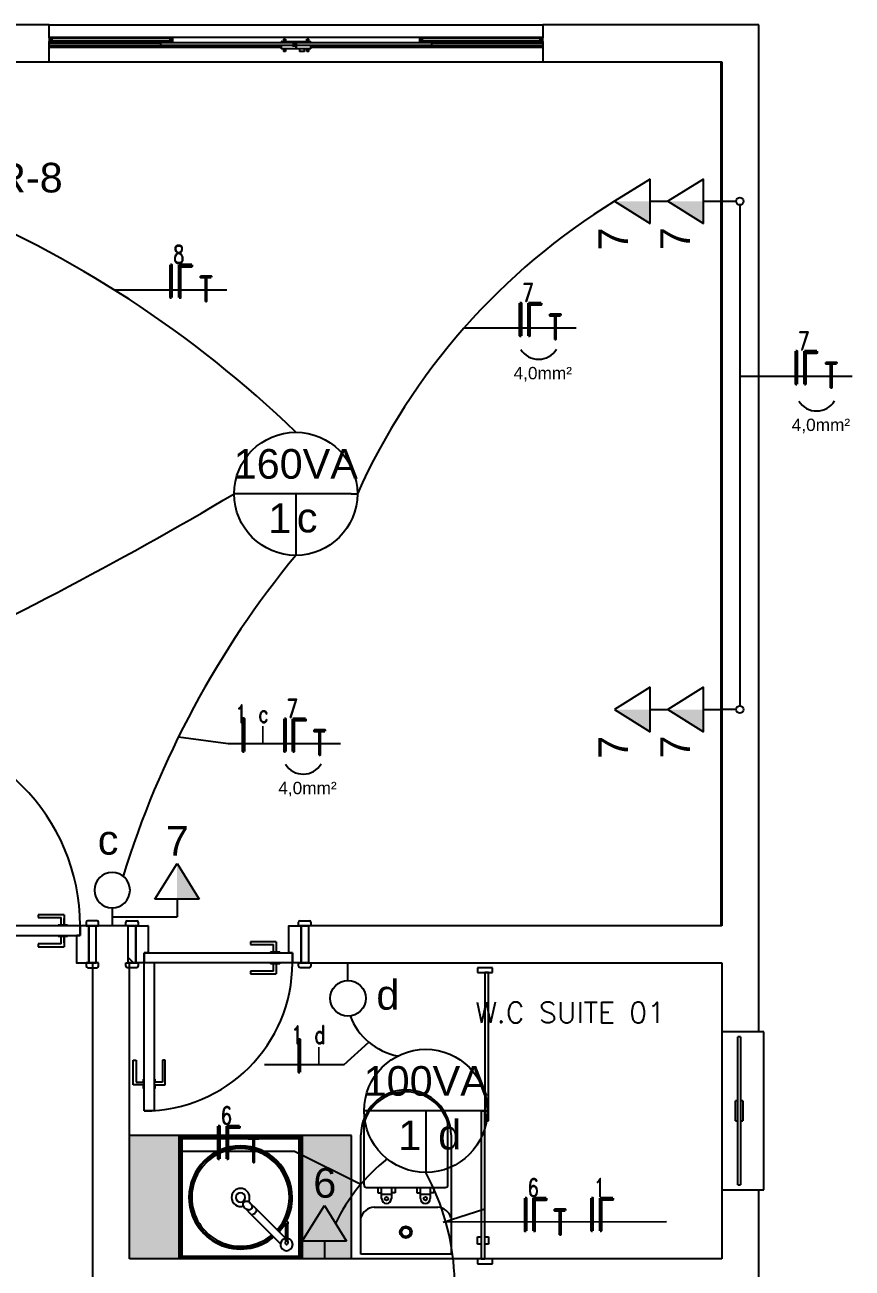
# Model space of a CAD drawing. Header units: millimetres. Extents: x -632.9 to -536.7, y 683.3 to 727.5.
# Drawn here: x -617.24 to -613.89, y 698.51 to 703.55 of the extents above; entities that cross this region are included whole.
import ezdxf
from ezdxf.enums import TextEntityAlignment as Align

# ---------------------------------------------------------------- set-up
doc = ezdxf.new("R2010")
doc.units = ezdxf.units.MM
doc.header["$MEASUREMENT"] = 0
for name, color, linetype in [('ARQUITETURA', 9, 'Continuous'), ('ELETRODUTO EMBUTIDO LAJE PAREDE', 2, 'Continuous'), ('ELETRODUTO LUMINÁRIA', 3, 'Continuous'), ('ELETRODUTO TEXTO', 2, 'Continuous'), ('IMOBILIARIO', 8, 'Continuous'), ('PENA1', 2, 'Continuous')]:
    doc.layers.add(name, color=color, linetype=linetype)
doc.layers.add('LAYERCOMUM', color=252, linetype='Continuous', lineweight=25)
doc.layers.add('REDE ELETRICA', color=7, linetype='Continuous', lineweight=9)
doc.styles.add('0', font='arial.ttf', dxfattribs={"height": 1})
doc.styles.add('GYN_Carimbo_Página', font='arial.ttf', dxfattribs={"height": 0.6})
doc.styles.add('GYN_Dispositivos', font='arial.ttf', dxfattribs={"height": 0.2})
doc.styles.add('ROMAND', font='romand__.ttf', dxfattribs={"width": 0.75})
doc.styles.add('SIMPLEX', font='simplex.shx')

# ---------------------------------------------------------------- blocks, each defined once
blk = doc.blocks.new('*U16')
for p, q in [((-0.3732, 0), (-0.4158, 0)), ((0.3732, 0), (-0.3732, 0)), ((0, 0), (0, -0.3732)), ((0.3732, 0), (0.4158, 0)), ((0, -0.3732), (0, -0.4158))]:
    blk.add_line(p, q)
blk.add_circle((0, 0), 0.4158)
at = {"color": 7, "style": 'GYN_Dispositivos'}
blk.add_attdef('P', text='', height=0.2, dxfattribs=at).set_placement((0, 0.1596), align=Align.BOTTOM_CENTER)
blk.add_attdef('CI', text='', height=0.2, dxfattribs=at).set_placement((-0.1596, 0), align=Align.TOP_RIGHT)
blk.add_attdef('CM', text='', height=0.2, dxfattribs=at).set_placement((0.1596, 0), align=Align.TOP_LEFT)
blk = doc.blocks.new('*U1')
blk.add_line((0, 0.12), (0, 0))
blk.add_circle((0, 0.24), 0.12)
at = {"layer": 'REDE ELETRICA', "style": 'GYN_Carimbo_Página'}
blk.add_attdef('COMANDO', text='', height=0.2, dxfattribs=at).set_placement((0, 0.5421), align=Align.MIDDLE_CENTER)
blk = doc.blocks.new('*U6')
for points in [[(0, 0.36), (-0.075, 0.24), (0, 0.24)], [(0, 0.24), (-0.075, 0.24), (-0.15, 0.12), (0, 0.12)]]:
    blk.add_hatch(color=256).paths.add_polyline_path(points)
for p, q in [((0, 0.36), (-0.15, 0.12)), ((0.15, 0.12), (0, 0.36)), ((-0.15, 0.12), (0.15, 0.12)), ((0, 0.12), (0, 0))]:
    blk.add_line(p, q)
at = {"layer": 'REDE ELETRICA', "style": 'GYN_Carimbo_Página'}
blk.add_attdef('CIRCUITO', text='', height=0.2, dxfattribs=at).set_placement((0, 0.5421), align=Align.MIDDLE_CENTER)

msp = doc.modelspace()

# ---------------------------------------------------------------- hatches: boundary and pattern name
at = {"layer": 'ARQUITETURA'}
for points in [[(-616.0972, 703.4817), (-616.0971, 703.4819), (-616.0972, 703.4917)], [(-616.0972, 703.4417), (-616.0971, 703.4419), (-616.0972, 703.4517)]]:
    msp.add_hatch(color=256, dxfattribs=at).paths.add_polyline_path(points, flags=0)
h = msp.add_hatch(dxfattribs=at)
h.set_pattern_fill('FP_10', color=256, angle=180, style=0, pattern_type=2)
h.set_pattern_definition([(45, (-596.79044, 687.0582), (-0.318198, 0.318198), []), (135, (-596.79044, 687.05818), (-0.159099, -0.159099), [])])
h.paths.add_polyline_path([(-616.9504, 699.7492), (-616.9504, 699.8992), (-616.9804, 699.8992), (-616.9804, 699.7492)], flags=0)
h.paths.add_polyline_path([(-617.8804, 699.7492), (-617.8504, 699.7492), (-617.8504, 699.8992), (-617.8804, 699.8992), (-617.8804, 699.7948)], flags=0)
h = msp.add_hatch(dxfattribs=at)
h.set_pattern_fill('FP_11', color=256, angle=180, style=0, pattern_type=2)
h.set_pattern_definition([(45, (-596.79044, 687.0582), (-0.318198, 0.318198), []), (135, (-596.79044, 687.05818), (-0.159099, -0.159099), [])])
h.paths.add_polyline_path([(-616.1204, 699.7492), (-616.0904, 699.7492), (-616.0904, 699.8992), (-616.1204, 699.8992)], flags=0)
h.paths.add_polyline_path([(-616.8204, 699.7492), (-616.7904, 699.7492), (-616.7904, 699.8992), (-616.8204, 699.8992), (-616.8204, 699.7948)], flags=0)
at = {"layer": 'IMOBILIARIO'}
msp.add_hatch(color=256, dxfattribs=at).paths.add_polyline_path([(-616.8154, 698.5492), (-616.6146, 698.5492), (-616.6146, 699.0476), (-616.1162, 699.0476), (-616.1162, 698.5492), (-615.9154, 698.5492), (-615.9154, 699.0492), (-616.8154, 699.0492), (-616.8154, 698.5542)], flags=0)

# ---------------------------------------------------------------- linework, layer by layer
at = {"layer": 'ARQUITETURA'}
for p, q in [((-617.1404, 703.5492), (-621.2654, 703.5492)), ((-617.1404, 703.4967), (-617.1404, 703.5492)), ((-617.1404, 703.5492), (-615.1404, 703.5492)), ((-614.2654, 703.5492), (-615.1404, 703.5492)), ((-615.1404, 703.5492), (-615.1404, 703.4967)), ((-614.2654, 699.4692), (-614.2654, 703.5492)), ((-617.1404, 703.4992), (-615.1404, 703.4992)), ((-617.1404, 703.4992), (-615.1404, 703.4992)), ((-617.1254, 703.4967), (-617.1404, 703.4967)), ((-617.1404, 703.4967), (-617.1404, 703.4817)), ((-617.1379, 703.4842), (-617.1379, 703.4942)), ((-617.1379, 703.4942), (-617.1254, 703.4942)), ((-616.6429, 703.4942), (-617.1379, 703.4942)), ((-617.1379, 703.4942), (-617.1379, 703.4842)), ((-617.1254, 703.4942), (-617.1254, 703.4967)), ((-616.6554, 703.4967), (-616.6554, 703.4942)), ((-616.6404, 703.4967), (-616.6554, 703.4967)), ((-616.6554, 703.4942), (-616.6429, 703.4942)), ((-616.6429, 703.4942), (-616.6429, 703.4842)), ((-616.6429, 703.4842), (-616.6429, 703.4942)), ((-616.6404, 703.4817), (-616.6404, 703.4967)), ((-616.1916, 703.4917), (-616.1916, 703.4817)), ((-616.1916, 703.4917), (-616.1868, 703.4917)), ((-616.1868, 703.4917), (-616.1838, 703.4917)), ((-616.1868, 703.4817), (-616.1868, 703.4917)), ((-616.1838, 703.4917), (-616.1838, 703.4817)), ((-616.1837, 703.4917), (-616.1837, 703.4817)), ((-616.0972, 703.4817), (-616.0972, 703.4917)), ((-616.0971, 703.4917), (-616.0941, 703.4917)), ((-616.0971, 703.4817), (-616.0971, 703.4917)), ((-616.0941, 703.4917), (-616.0893, 703.4917)), ((-616.0941, 703.4917), (-616.0941, 703.4817)), ((-616.0893, 703.4817), (-616.0893, 703.4917)), ((-615.6254, 703.4967), (-615.6404, 703.4967)), ((-615.6404, 703.4967), (-615.6404, 703.4817)), ((-615.6379, 703.4842), (-615.6379, 703.4942)), ((-615.6379, 703.4942), (-615.6254, 703.4942)), ((-615.6379, 703.4942), (-615.6379, 703.4842)), ((-615.1429, 703.4942), (-615.6379, 703.4942)), ((-615.6254, 703.4942), (-615.6254, 703.4967)), ((-615.1404, 703.4967), (-615.1554, 703.4967)), ((-615.1554, 703.4967), (-615.1554, 703.4942)), ((-615.1554, 703.4942), (-615.1429, 703.4942)), ((-615.1429, 703.4942), (-615.1429, 703.4842)), ((-615.1429, 703.4842), (-615.1429, 703.4942)), ((-615.1404, 703.4817), (-615.1404, 703.4967)), ((-617.1404, 703.3992), (-617.1404, 703.4817)), ((-617.1404, 703.4817), (-617.1254, 703.4817)), ((-617.1404, 703.4767), (-616.6904, 703.4767)), ((-617.1404, 703.4667), (-616.6904, 703.4667)), ((-617.1404, 703.4592), (-616.2001, 703.4592)), ((-617.1404, 703.4592), (-616.2001, 703.4592)), ((-617.1254, 703.4842), (-617.1379, 703.4842)), ((-617.1379, 703.4842), (-616.6429, 703.4842)), ((-617.1254, 703.4817), (-617.1254, 703.4842)), ((-616.1429, 703.4767), (-616.6904, 703.4767)), ((-616.6904, 703.4767), (-616.6904, 703.4667)), ((-616.6904, 703.4667), (-616.1429, 703.4667)), ((-616.6429, 703.4842), (-616.6554, 703.4842)), ((-616.6554, 703.4842), (-616.6554, 703.4817)), ((-616.6554, 703.4817), (-616.6404, 703.4817)), ((-616.2004, 703.4817), (-616.2004, 703.4767)), ((-616.2001, 703.4817), (-616.2004, 703.4817)), ((-616.2004, 703.4817), (-616.1904, 703.4817)), ((-616.2004, 703.4667), (-616.2004, 703.4517)), ((-616.1904, 703.4517), (-616.2004, 703.4517)), ((-616.1916, 703.4517), (-616.1916, 703.4417)), ((-616.1868, 703.4417), (-616.1916, 703.4417)), ((-616.1904, 703.4817), (-616.1404, 703.4817)), ((-616.1404, 703.4517), (-616.1904, 703.4517)), ((-616.1868, 703.4417), (-616.1868, 703.4517)), ((-616.1838, 703.4417), (-616.1868, 703.4417)), ((-616.1838, 703.4517), (-616.1838, 703.4417)), ((-616.1837, 703.4517), (-616.1837, 703.4417)), ((-616.1554, 703.4792), (-616.1554, 703.4767)), ((-616.1404, 703.4792), (-616.1554, 703.4792)), ((-616.1554, 703.4767), (-616.1429, 703.4767)), ((-616.1429, 703.4667), (-616.1554, 703.4667)), ((-616.1554, 703.4667), (-616.1554, 703.4642)), ((-616.1554, 703.4642), (-616.1404, 703.4642)), ((-616.1429, 703.4767), (-616.1429, 703.4667)), ((-616.1429, 703.4667), (-616.1429, 703.4767)), ((-616.1404, 703.4817), (-616.0904, 703.4817)), ((-616.1404, 703.4792), (-616.1404, 703.4817)), ((-616.1404, 703.4817), (-616.1404, 703.4792)), ((-616.1404, 703.4642), (-616.1404, 703.4792)), ((-615.5904, 703.4767), (-616.1404, 703.4767)), ((-616.1404, 703.4767), (-616.1404, 703.4667)), ((-616.1404, 703.4667), (-615.5904, 703.4667)), ((-616.1404, 703.4517), (-616.1404, 703.4642)), ((-616.1404, 703.4642), (-616.1404, 703.4517)), ((-616.0904, 703.4517), (-616.1404, 703.4517)), ((-616.1263, 703.4517), (-616.1263, 703.4417)), ((-616.1063, 703.4417), (-616.1263, 703.4417)), ((-616.1063, 703.4417), (-616.1063, 703.4517)), ((-616.0972, 703.4417), (-616.0972, 703.4517)), ((-616.0971, 703.4417), (-616.0971, 703.4517)), ((-616.0941, 703.4417), (-616.0971, 703.4417)), ((-616.0941, 703.4517), (-616.0941, 703.4417)), ((-616.0893, 703.4417), (-616.0941, 703.4417)), ((-616.0904, 703.4817), (-616.0804, 703.4817)), ((-616.0804, 703.4517), (-616.0904, 703.4517)), ((-616.0893, 703.4417), (-616.0893, 703.4517)), ((-616.0804, 703.4817), (-616.0808, 703.4817)), ((-616.0808, 703.4592), (-615.1404, 703.4592)), ((-616.0808, 703.4592), (-615.1404, 703.4592)), ((-616.0804, 703.4767), (-616.0804, 703.4817)), ((-616.0804, 703.4517), (-616.0804, 703.4667)), ((-615.6404, 703.4817), (-615.6254, 703.4817)), ((-615.6254, 703.4842), (-615.6379, 703.4842)), ((-615.6379, 703.4842), (-615.1429, 703.4842)), ((-615.6254, 703.4817), (-615.6254, 703.4842)), ((-615.5904, 703.4667), (-615.5904, 703.4767)), ((-615.5904, 703.4767), (-615.1404, 703.4767)), ((-615.5904, 703.4667), (-615.1404, 703.4667)), ((-615.1429, 703.4842), (-615.1554, 703.4842)), ((-615.1554, 703.4842), (-615.1554, 703.4817)), ((-615.1554, 703.4817), (-615.1404, 703.4817)), ((-615.1404, 703.4817), (-615.1404, 703.3992)), ((-617.8654, 703.3992), (-617.1404, 703.3992)), ((-617.1404, 703.3992), (-615.1404, 703.3992)), ((-615.1404, 703.3992), (-614.4154, 703.3992)), ((-614.4181, 699.8992), (-614.4181, 703.3992)), ((-614.4154, 703.3992), (-614.4154, 699.8992)), ((-617.0806, 699.9441), (-617.1854, 699.9441)), ((-617.1854, 699.9441), (-617.1854, 699.9326)), ((-617.1854, 699.9326), (-617.0921, 699.9326)), ((-617.0921, 699.9032), (-617.0921, 699.9326)), ((-617.0807, 699.9292), (-617.0798, 699.9292)), ((-617.0806, 699.9441), (-617.0806, 699.9032)), ((-617.0798, 699.9292), (-617.0799, 699.9292)), ((-617.0798, 699.9032), (-617.0798, 699.9292)), ((-616.9464, 699.9192), (-616.9844, 699.9192)), ((-616.8244, 699.9192), (-616.7864, 699.9192)), ((-616.1244, 699.9192), (-616.0864, 699.9192)), ((-617.0154, 699.8992), (-617.8154, 699.8992)), ((-617.1044, 699.9032), (-617.1044, 699.8992)), ((-617.1044, 699.9032), (-617.0984, 699.9032)), ((-617.0984, 699.9032), (-617.0725, 699.9032)), ((-617.0725, 699.9032), (-617.0665, 699.9032)), ((-617.0665, 699.8992), (-617.0665, 699.9032)), ((-617.0154, 699.8592), (-617.0154, 699.8992)), ((-617.0154, 699.8972), (-617.0154, 699.8592)), ((-616.9804, 699.8992), (-617.0134, 699.8992)), ((-616.9904, 699.9132), (-616.9904, 699.8992)), ((-616.9904, 699.8992), (-616.9404, 699.8992)), ((-616.7904, 699.8992), (-616.9804, 699.8992)), ((-616.9804, 699.8992), (-616.9804, 699.7492)), ((-616.9804, 699.8992), (-616.9804, 699.7492)), ((-616.9504, 699.8992), (-616.9804, 699.8992)), ((-616.9804, 699.7492), (-616.9804, 699.8992)), ((-616.9504, 699.7492), (-616.9504, 699.8992)), ((-616.9404, 699.8992), (-616.9404, 699.9132)), ((-616.8304, 699.8992), (-616.8304, 699.9132)), ((-616.7804, 699.8992), (-616.8304, 699.8992)), ((-616.8204, 699.8992), (-616.7904, 699.8992)), ((-616.8204, 699.7492), (-616.8204, 699.8992)), ((-616.7904, 699.7492), (-616.7904, 699.8992)), ((-616.7904, 699.8992), (-616.7904, 699.7492)), ((-616.7904, 699.8992), (-616.7414, 699.8992)), ((-616.7904, 699.7492), (-616.7904, 699.8992)), ((-616.7804, 699.9132), (-616.7804, 699.8992)), ((-616.7404, 699.8982), (-616.7404, 699.7902)), ((-616.1704, 699.7902), (-616.1704, 699.8982)), ((-616.1694, 699.8992), (-616.1204, 699.8992)), ((-616.1304, 699.8992), (-616.1304, 699.9132)), ((-616.0804, 699.8992), (-616.1304, 699.8992)), ((-614.4154, 699.8992), (-616.1204, 699.8992)), ((-616.1204, 699.8992), (-616.1204, 699.7492)), ((-616.1204, 699.8992), (-616.0904, 699.8992)), ((-616.1204, 699.7492), (-616.1204, 699.8992)), ((-616.1204, 699.8992), (-616.1204, 699.7492)), ((-616.0904, 699.8992), (-616.0904, 699.7492)), ((-616.0804, 699.9132), (-616.0804, 699.8992)), ((-617.8154, 699.8592), (-617.0154, 699.8592)), ((-617.0921, 699.8257), (-617.1854, 699.8257)), ((-617.1854, 699.8257), (-617.1854, 699.8142)), ((-617.1854, 699.8142), (-617.0806, 699.8142)), ((-617.1044, 699.8592), (-617.1044, 699.8552)), ((-617.0984, 699.8552), (-617.1044, 699.8552)), ((-617.0725, 699.8552), (-617.0984, 699.8552)), ((-617.0921, 699.8257), (-617.0921, 699.8552)), ((-617.0798, 699.8306), (-617.0807, 699.8306)), ((-617.0806, 699.8552), (-617.0806, 699.8142)), ((-617.0799, 699.8306), (-617.0798, 699.8306)), ((-617.0798, 699.8306), (-617.0798, 699.8552)), ((-617.0665, 699.8552), (-617.0725, 699.8552)), ((-617.0665, 699.8552), (-617.0665, 699.8592)), ((-617.0304, 699.8582), (-617.0304, 699.7502)), ((-617.0154, 699.8592), (-617.0294, 699.8592)), ((-616.3254, 699.8341), (-616.3254, 699.8226)), ((-616.2206, 699.8341), (-616.3254, 699.8341)), ((-616.3254, 699.8226), (-616.2321, 699.8226)), ((-616.2321, 699.7932), (-616.2321, 699.8226)), ((-616.2207, 699.8178), (-616.2198, 699.8178)), ((-616.2206, 699.8341), (-616.2206, 699.7932)), ((-616.2198, 699.8178), (-616.2199, 699.8178)), ((-616.2198, 699.7932), (-616.2198, 699.8178)), ((-616.7554, 699.7892), (-616.1554, 699.7892)), ((-616.7554, 699.7492), (-616.7554, 699.7892)), ((-616.7554, 699.7892), (-616.7554, 699.7512)), ((-616.7414, 699.7892), (-616.7554, 699.7892)), ((-616.2444, 699.7932), (-616.2444, 699.7892)), ((-616.2444, 699.7932), (-616.2384, 699.7932)), ((-616.2384, 699.7932), (-616.2125, 699.7932)), ((-616.2125, 699.7932), (-616.2065, 699.7932)), ((-616.2065, 699.7892), (-616.2065, 699.7932)), ((-616.1554, 699.7892), (-616.1694, 699.7892)), ((-616.1554, 699.7892), (-616.1554, 699.7492)), ((-616.1554, 699.7512), (-616.1554, 699.7892)), ((-617.0294, 699.7492), (-616.9804, 699.7492)), ((-616.9404, 699.7492), (-616.9904, 699.7492)), ((-616.9904, 699.7492), (-616.9904, 699.7352)), ((-616.9844, 699.7292), (-616.9464, 699.7292)), ((-616.9804, 699.7492), (-616.9654, 699.7492)), ((-616.9804, 699.7492), (-616.9504, 699.7492)), ((-616.9654, 699.7492), (-616.9654, 698.3342)), ((-616.9404, 699.7352), (-616.9404, 699.7492)), ((-616.8304, 699.7492), (-616.7804, 699.7492)), ((-616.8304, 699.7352), (-616.8304, 699.7492)), ((-616.8204, 699.7492), (-616.8254, 699.7492)), ((-616.7864, 699.7292), (-616.8244, 699.7292)), ((-616.7904, 699.7492), (-616.8204, 699.7492)), ((-616.8154, 698.5492), (-616.8154, 699.7492)), ((-616.8154, 699.7492), (-616.7904, 699.7492)), ((-616.7574, 699.7492), (-616.7904, 699.7492)), ((-616.7804, 699.7492), (-616.7804, 699.7352)), ((-616.7574, 699.7492), (-616.7554, 699.7492)), ((-616.1554, 699.7492), (-616.7554, 699.7492)), ((-616.7554, 699.1492), (-616.7554, 699.7492)), ((-616.7154, 699.7492), (-616.7154, 699.1492)), ((-616.3254, 699.7157), (-616.3254, 699.7042)), ((-616.2321, 699.7157), (-616.3254, 699.7157)), ((-616.2444, 699.7492), (-616.2444, 699.7452)), ((-616.2384, 699.7452), (-616.2444, 699.7452)), ((-616.2125, 699.7452), (-616.2384, 699.7452)), ((-616.2321, 699.7157), (-616.2321, 699.7452)), ((-616.2198, 699.7191), (-616.2207, 699.7191)), ((-616.2206, 699.7452), (-616.2206, 699.7042)), ((-616.2199, 699.7191), (-616.2198, 699.7191)), ((-616.2198, 699.7191), (-616.2198, 699.7452)), ((-616.2065, 699.7452), (-616.2125, 699.7452)), ((-616.2065, 699.7452), (-616.2065, 699.7492)), ((-616.1554, 699.7492), (-616.1534, 699.7492)), ((-616.1204, 699.7492), (-616.1534, 699.7492)), ((-616.1304, 699.7352), (-616.1304, 699.7492)), ((-616.1304, 699.7492), (-616.0804, 699.7492)), ((-616.0864, 699.7292), (-616.1244, 699.7292)), ((-616.1204, 699.7492), (-614.4154, 699.7492)), ((-616.0904, 699.7492), (-616.1204, 699.7492)), ((-616.0804, 699.7492), (-616.0804, 699.7352)), ((-614.4154, 699.7492), (-614.4154, 699.4692)), ((-616.3254, 699.7042), (-616.2206, 699.7042)), ((-614.2454, 699.4692), (-614.4154, 699.4692)), ((-614.4154, 699.4692), (-614.4154, 698.8292)), ((-614.2454, 698.8292), (-614.2454, 699.4692)), ((-614.3504, 698.8492), (-614.3504, 699.4492)), ((-614.3404, 699.4492), (-614.3504, 699.4492)), ((-614.3404, 699.4492), (-614.3404, 698.8492)), ((-616.8004, 699.3543), (-616.7889, 699.3543)), ((-616.8004, 699.2543), (-616.8004, 699.3543)), ((-616.7889, 699.3543), (-616.7889, 699.2658)), ((-616.682, 699.3543), (-616.682, 699.2658)), ((-616.6705, 699.3543), (-616.682, 699.3543)), ((-616.6705, 699.2543), (-616.6705, 699.3543)), ((-616.7889, 699.2658), (-616.7594, 699.2658)), ((-616.7594, 699.2782), (-616.7554, 699.2782)), ((-616.7594, 699.2658), (-616.7594, 699.2782)), ((-616.7114, 699.2782), (-616.7154, 699.2782)), ((-616.7114, 699.2658), (-616.7114, 699.2782)), ((-616.682, 699.2658), (-616.7114, 699.2658)), ((-616.7594, 699.2543), (-616.8004, 699.2543)), ((-616.7594, 699.2402), (-616.7594, 699.2543)), ((-616.7554, 699.2402), (-616.7594, 699.2402)), ((-616.7154, 699.2402), (-616.7114, 699.2402)), ((-616.7114, 699.2543), (-616.6705, 699.2543)), ((-616.7114, 699.2402), (-616.7114, 699.2543)), ((-614.3604, 699.1092), (-614.3604, 699.1892)), ((-614.3504, 699.1892), (-614.3604, 699.1892)), ((-614.3304, 699.1892), (-614.3404, 699.1892)), ((-614.3304, 699.1892), (-614.3304, 699.1092)), ((-616.7154, 699.1492), (-616.7554, 699.1492)), ((-614.3604, 699.1092), (-614.3504, 699.1092)), ((-614.3404, 699.1092), (-614.3304, 699.1092)), ((-614.4154, 698.8292), (-614.4154, 698.5492)), ((-614.4154, 698.8292), (-614.2454, 698.8292)), ((-614.3504, 698.8492), (-614.3404, 698.8492)), ((-614.2654, 698.1192), (-614.2654, 698.8292)), ((-614.4154, 698.5492), (-616.8154, 698.5492)), ((-615.3454, 698.5492), (-615.4054, 698.5492)), ((-615.4054, 698.5492), (-615.4054, 698.5292)), ((-615.4054, 698.5292), (-615.3454, 698.5292)), ((-615.3904, 698.5492), (-615.3754, 698.5492)), ((-615.3454, 698.5292), (-615.3454, 698.5492))]:
    msp.add_line(p, q, dxfattribs=at)
for centre, radius, start, end in [((-617.8154, 699.8992), 0.8, 0, 90), ((-616.9844, 699.9132), 0.006, 90, 180), ((-616.9464, 699.9132), 0.006, 0, 90), ((-616.8244, 699.9132), 0.006, 90, 180), ((-616.7864, 699.9132), 0.006, 0, 90), ((-616.1244, 699.9132), 0.006, 90, 180), ((-616.0864, 699.9132), 0.006, 0, 90), ((-617.0134, 699.8972), 0.002, 90, 180), ((-616.7414, 699.8982), 0.001, 0, 90), ((-616.1694, 699.8982), 0.001, 90, 180), ((-617.0294, 699.8582), 0.001, 90, 180), ((-616.7414, 699.7902), 0.001, 270, 0), ((-616.1694, 699.7902), 0.001, 180, 270), ((-617.0294, 699.7502), 0.001, 180, 270), ((-616.9844, 699.7352), 0.006, 180, 270), ((-616.9464, 699.7352), 0.006, 270, 0), ((-616.8244, 699.7352), 0.006, 180, 270), ((-616.7864, 699.7352), 0.006, 270, 0), ((-616.7574, 699.7512), 0.002, 270, 0), ((-616.7554, 699.7492), 0.6, 270, 0), ((-616.1534, 699.7512), 0.002, 180, 270), ((-616.1244, 699.7352), 0.006, 180, 270), ((-616.0864, 699.7352), 0.006, 270, 0)]:
    msp.add_arc(centre, radius, start, end, dxfattribs=at)
at = {"layer": 'ELETRODUTO EMBUTIDO LAJE PAREDE'}
for p, q in [((-614.4181, 702.8346), (-614.3581, 702.8346)), ((-614.3429, 702.8194), (-614.3429, 700.7904)), ((-614.3581, 700.7752), (-614.4154, 700.7752))]:
    msp.add_line(p, q, dxfattribs=at)
for centre in [(-614.3429, 702.8346), (-614.3429, 700.7752)]:
    msp.add_circle(centre, 0.0152, dxfattribs=at)
for centre, radius, start, end in [((-619.2446, 698.7003), 4.4562, 45.8687, 68.1122), ((-613.4492, 700.5521), 2.6781, 121.5392, 155.8172), ((-624.1923, 714.7988), 15.2895, 294.53146, 300.67875), ((-613.2141, 698.9858), 3.7945, 140.4938, 162.9231), ((-615.6782, 699.6279), 0.2612, 201.1548, 258.9196), ((-615.3238, 698.3816), 0.727, 127.9979, 154.6186), ((-616.4598, 698.439), 0.9619, 337.1599, 28.6181)]:
    msp.add_arc(centre, radius, start, end, dxfattribs=at)
at = {"layer": 'ELETRODUTO LUMINÁRIA'}
for p, q in [((-616.8854, 699.9352), (-616.6228, 699.9352)), ((-615.9303, 699.6772), (-615.9303, 699.7492))]:
    msp.add_line(p, q, dxfattribs=at)
msp.add_circle((-615.9303, 699.6052), 0.072, dxfattribs=at)
at = {"layer": 'IMOBILIARIO'}
for p, q in [((-615.3454, 699.7292), (-615.4054, 699.7292)), ((-615.4054, 699.7292), (-615.4054, 699.7092)), ((-615.3454, 699.7092), (-615.3454, 699.7292)), ((-615.4054, 699.7092), (-615.3454, 699.7092)), ((-615.3604, 699.7092), (-615.3754, 699.7092)), ((-615.3754, 699.7092), (-615.3754, 699.1092)), ((-615.3604, 699.1092), (-615.3604, 699.7092)), ((-615.3754, 699.1492), (-615.3904, 699.1492)), ((-615.3904, 699.1492), (-615.3904, 698.5492)), ((-615.3754, 698.5492), (-615.3754, 699.1492)), ((-615.3754, 699.1092), (-615.3604, 699.1092)), ((-615.8654, 698.8492), (-615.8654, 699.1005)), ((-615.5254, 698.8492), (-615.5254, 699.1005)), ((-615.9154, 699.0492), (-616.8154, 699.0492)), ((-616.6146, 699.0476), (-616.1162, 699.0476)), ((-616.6146, 698.5492), (-616.6146, 699.0476)), ((-616.6146, 699.0476), (-616.6112, 699.0441)), ((-616.6112, 699.0441), (-616.6112, 699.03)), ((-616.5971, 699.0441), (-616.6112, 699.0441)), ((-616.6112, 699.0441), (-616.6112, 699.03)), ((-616.6112, 699.0441), (-616.5971, 699.0441)), ((-616.6112, 699.03), (-616.6112, 698.5668)), ((-616.6112, 698.5668), (-616.6112, 699.03)), ((-616.6035, 699.0364), (-616.6035, 699.03)), ((-616.5971, 699.0364), (-616.6035, 699.0364)), ((-616.6035, 699.03), (-616.6035, 698.5668)), ((-616.1338, 699.0441), (-616.5971, 699.0441)), ((-616.5971, 699.0441), (-616.1338, 699.0441)), ((-616.1338, 699.0364), (-616.5971, 699.0364)), ((-616.1197, 699.0441), (-616.1338, 699.0441)), ((-616.1338, 699.0441), (-616.1197, 699.0441)), ((-616.1274, 699.0364), (-616.1338, 699.0364)), ((-616.1274, 699.03), (-616.1274, 699.0364)), ((-616.1274, 698.5667), (-616.1274, 699.03)), ((-616.1197, 699.0441), (-616.1162, 699.0476)), ((-616.1197, 699.03), (-616.1197, 699.0441)), ((-616.1197, 699.0441), (-616.1197, 699.03)), ((-616.1197, 698.5667), (-616.1197, 699.03)), ((-616.1197, 699.03), (-616.1197, 698.5667)), ((-616.1162, 699.0476), (-616.1162, 698.5492)), ((-615.9154, 698.5492), (-615.9154, 699.0492)), ((-615.8779, 698.5692), (-615.8779, 699.0516)), ((-615.5129, 699.0516), (-615.5129, 698.5692)), ((-615.855, 698.8387), (-615.5359, 698.8387)), ((-615.8089, 698.8387), (-615.8089, 698.8165)), ((-615.8089, 698.8165), (-615.7939, 698.8165)), ((-615.7939, 698.7937), (-615.7939, 698.8387)), ((-615.7545, 698.8105), (-615.7939, 698.8105)), ((-615.7545, 698.8387), (-615.7545, 698.7937)), ((-615.7395, 698.8165), (-615.7545, 698.8165)), ((-615.7395, 698.8387), (-615.7395, 698.8165)), ((-615.6514, 698.8387), (-615.6514, 698.8165)), ((-615.6514, 698.8165), (-615.6364, 698.8165)), ((-615.6364, 698.7937), (-615.6364, 698.8387)), ((-615.597, 698.8105), (-615.6364, 698.8105)), ((-615.597, 698.8387), (-615.597, 698.7937)), ((-615.582, 698.8165), (-615.597, 698.8165)), ((-615.582, 698.8387), (-615.582, 698.8165)), ((-616.3015, 698.7511), (-616.3262, 698.7758)), ((-615.8248, 698.7592), (-615.5661, 698.7592)), ((-616.3475, 698.7546), (-616.3227, 698.7299)), ((-616.3227, 698.7299), (-616.2038, 698.611)), ((-616.1838, 698.6334), (-616.3015, 698.7511)), ((-615.3796, 698.7493), (-615.5453, 698.6964)), ((-616.1841, 698.6947), (-616.1841, 698.6183)), ((-616.1741, 698.6183), (-616.1741, 698.6947)), ((-615.4054, 698.6092), (-615.4054, 698.6392)), ((-615.4054, 698.6392), (-615.3904, 698.6392)), ((-615.3904, 698.6092), (-615.4054, 698.6092)), ((-615.3754, 698.6392), (-615.3604, 698.6392)), ((-615.3604, 698.6092), (-615.3754, 698.6092)), ((-615.3604, 698.6392), (-615.3604, 698.6092)), ((-616.6112, 698.5668), (-616.6112, 698.5527)), ((-616.6112, 698.5527), (-616.6112, 698.5668)), ((-616.6035, 698.5668), (-616.6035, 698.5603)), ((-616.6035, 698.5603), (-616.5971, 698.5603)), ((-616.5971, 698.5603), (-616.1338, 698.5603)), ((-616.1338, 698.5603), (-616.1274, 698.5603)), ((-616.1274, 698.5603), (-616.1274, 698.5667)), ((-616.1197, 698.5527), (-616.1197, 698.5667)), ((-616.1197, 698.5667), (-616.1197, 698.5527)), ((-615.5129, 698.5692), (-615.8779, 698.5692)), ((-616.6112, 698.5527), (-616.6146, 698.5492)), ((-616.6112, 698.5527), (-616.5971, 698.5527)), ((-616.5971, 698.5527), (-616.6112, 698.5527)), ((-616.5971, 698.5527), (-616.1338, 698.5527)), ((-616.1338, 698.5527), (-616.5971, 698.5527)), ((-616.1338, 698.5527), (-616.1197, 698.5527)), ((-616.1197, 698.5527), (-616.1338, 698.5527)), ((-616.1197, 698.5527), (-616.1162, 698.5492))]:
    msp.add_line(p, q, dxfattribs=at)
at = {"layer": 'IMOBILIARIO', "flags": 128}
for points in [[(-616.3224, 698.7508), (-616.325, 698.7489), (-616.328, 698.7478), (-616.3314, 698.7474), (-616.3351, 698.7477), (-616.3388, 698.7489), (-616.3425, 698.7507), (-616.3459, 698.7532), (-616.3489, 698.7562), (-616.3514, 698.7596), (-616.3532, 698.7633), (-616.3544, 698.767), (-616.3547, 698.7707), (-616.3543, 698.7741), (-616.3531, 698.7771), (-616.3512, 698.7796)], [(-616.3512, 698.7796), (-616.3487, 698.7815), (-616.3457, 698.7827), (-616.3423, 698.7831), (-616.3386, 698.7828), (-616.3349, 698.7816), (-616.3312, 698.7798), (-616.3278, 698.7773), (-616.3248, 698.7743), (-616.3223, 698.7709), (-616.3205, 698.7672), (-616.3193, 698.7635), (-616.319, 698.7598), (-616.3194, 698.7564), (-616.3205, 698.7534), (-616.3224, 698.7508)], [(-616.1791, 698.6872), (-616.1801, 698.6874), (-616.181, 698.6878), (-616.1819, 698.6885), (-616.1826, 698.6894), (-616.1832, 698.6906), (-616.1837, 698.6919), (-616.184, 698.6933), (-616.1841, 698.6947), (-616.184, 698.6962), (-616.1837, 698.6976), (-616.1832, 698.6989), (-616.1826, 698.7001), (-616.1819, 698.701), (-616.181, 698.7017), (-616.1801, 698.7021), (-616.1791, 698.7023)], [(-616.1791, 698.7023), (-616.1781, 698.7021), (-616.1772, 698.7017), (-616.1763, 698.701), (-616.1755, 698.7001), (-616.1749, 698.6989), (-616.1745, 698.6976), (-616.1742, 698.6962), (-616.1741, 698.6947), (-616.1742, 698.6933), (-616.1745, 698.6919), (-616.1749, 698.6906), (-616.1755, 698.6894), (-616.1763, 698.6885), (-616.1772, 698.6878), (-616.1781, 698.6874), (-616.1791, 698.6872)], [(-616.1812, 698.6076), (-616.182, 698.6087), (-616.1827, 698.6101), (-616.1832, 698.6117), (-616.1837, 698.6135), (-616.1839, 698.6155), (-616.1841, 698.6176)], [(-616.1742, 698.6203), (-616.1741, 698.6184), (-616.1741, 698.6165), (-616.1743, 698.6146), (-616.1746, 698.6129), (-616.1751, 698.6112), (-616.1756, 698.6098), (-616.1762, 698.6086), (-616.1769, 698.6076)]]:
    msp.add_lwpolyline(points, dxfattribs=at)
at = {"layer": 'IMOBILIARIO'}
for centre, radius in [((-615.7742, 698.7932), 0.00719), ((-615.6167, 698.7932), 0.00719), ((-615.6957, 698.6578), 0.0239), ((-615.6957, 698.6578), 0.0179)]:
    msp.add_circle(centre, radius, dxfattribs=at)
for centre, radius, start, end in [((-615.6954, 699.0516), 0.1825, 0, 180), ((-615.6954, 699.0485), 0.1778, 17.022, 162.978), ((-616.3654, 698.7984), 0.2091, 0, 180), ((-616.3654, 698.7984), 0.2051, 0, 180), ((-616.3654, 698.7984), 0.1979, 0, 180), ((-616.3654, 698.7984), 0.0366, 0, 180), ((-616.3654, 698.7984), 0.019, 0, 180), ((-615.855, 698.8492), 0.0104, 180, 270), ((-615.5359, 698.8492), 0.0104, 270, 0), ((-616.3654, 698.7984), 0.2091, 180, 309.9803), ((-616.3654, 698.7984), 0.2051, 180, 309.8837), ((-616.3654, 698.7984), 0.1979, 180, 309.6957), ((-616.3654, 698.7984), 0.0366, 180, 289.1869), ((-616.3654, 698.7984), 0.019, 180, 0), ((-616.3654, 698.7984), 0.0366, 331.4184, 0), ((-616.3654, 698.7984), 0.1979, 318.4615, 0), ((-616.3654, 698.7984), 0.2051, 318.4615, 0), ((-616.3654, 698.7984), 0.2091, 332.4099, 0), ((-615.8204, 698.6992), 0.0601, 94.185, 163.0321), ((-615.7742, 698.7937), 0.0197, 180, 0), ((-615.6167, 698.7937), 0.0197, 180, 0), ((-615.5705, 698.6992), 0.0601, 16.9679, 85.815), ((-616.3654, 698.7984), 0.2091, 318.4615, 330.5157), ((-616.1791, 698.6075), 0.025, 100.878, 225), ((-616.1791, 698.6075), 0.025, 175.5013, 180), ((-616.1791, 698.6075), 0.025, 160.8363, 167.1457), ((-616.1791, 698.6075), 0.025, 146.2555, 152.6596), ((-616.1791, 698.6075), 0.025, 131.7207, 138.1572), ((-616.1791, 698.6075), 0.025, 225, 45), ((-616.1791, 698.6075), 0.025, 117.2138, 123.6301), ((-616.1791, 698.6075), 0.025, 102.7362, 109.0546), ((-616.1791, 698.6075), 0.025, 45, 79.6909), ((-616.1791, 698.6075), 0.025, 72.487, 75), ((-616.1791, 698.6075), 0.025, 60, 62.7552), ((-616.1791, 698.6075), 0.025, 190.3506, 195), ((-616.1791, 698.6075), 0.025, 205.7523, 210)]:
    msp.add_arc(centre, radius, start, end, dxfattribs=at)
for centre, major_axis, ratio, start_param, end_param in [((-616.3121, 698.7405), (0.0106, 0.0106), 0.481984, 3.141593, 4.712389), ((-616.3121, 698.7405), (0.0106, 0.0106), 0.481984, 3.141593, 4.712389), ((-616.3121, 698.7405), (0.0106, 0.0106), 0.481984, 4.712389, 6.283185), ((-616.3121, 698.7405), (0.0106, 0.0106), 0.481984, 4.712389, 6.283185), ((-616.1791, 698.6095), (0.005, 0), 0.422618, 4.268911, 4.712389), ((-616.1791, 698.6095), (0.005, 0), 0.422618, 4.712389, 5.155867)]:
    msp.add_ellipse(centre, major_axis=major_axis, ratio=ratio, start_param=start_param, end_param=end_param, dxfattribs=at)
for points, knots in [([(-616.6035, 699.0364), (-616.6042, 699.0372), (-616.6056, 699.0385), (-616.6072, 699.0401), (-616.6083, 699.0412), (-616.609, 699.042), (-616.6097, 699.0426), (-616.6104, 699.0433), (-616.611, 699.0439), (-616.6112, 699.0441), (-616.6112, 699.0441)], [0, 0, 0, 0, 0.166667, 0.333333, 0.416667, 0.5, 0.583333, 0.666667, 0.833333, 1, 1, 1, 1]), ([(-616.1274, 699.0364), (-616.1267, 699.0371), (-616.1253, 699.0385), (-616.1237, 699.0401), (-616.1226, 699.0412), (-616.1219, 699.042), (-616.1212, 699.0426), (-616.1205, 699.0433), (-616.1199, 699.0439), (-616.1197, 699.0441), (-616.1197, 699.0441)], [0, 0, 0, 0, 0.166667, 0.333333, 0.416667, 0.5, 0.583333, 0.666667, 0.833333, 1, 1, 1, 1]), ([(-616.2022, 698.6169), (-616.2023, 698.6168), (-616.2024, 698.6165), (-616.2026, 698.6159), (-616.203, 698.6149), (-616.2033, 698.6137), (-616.2035, 698.6127), (-616.2037, 698.612), (-616.2037, 698.6118), (-616.2037, 698.6117)], [0.2222222, 0.2222222, 0.2222222, 0.2222222, 0.2361111, 0.25, 0.2777778, 0.3333333, 0.3888889, 0.4166667, 0.4444444, 0.4444444, 0.4444444, 0.4444444]), ([(-616.1925, 698.6286), (-616.1926, 698.6285), (-616.193, 698.6283), (-616.1933, 698.628), (-616.1935, 698.6279)], [0.88888889, 0.88888889, 0.88888889, 0.88888889, 0.90277778, 0.91538208, 0.91538208, 0.91538208, 0.91538208]), ([(-616.1837, 698.6321), (-616.1837, 698.6321), (-616.1838, 698.632), (-616.1843, 698.6319), (-616.1853, 698.6317), (-616.1865, 698.6313), (-616.1875, 698.631), (-616.1881, 698.6308), (-616.1884, 698.6307), (-616.1885, 698.6306)], [0.5831907, 0.5831907, 0.5831907, 0.5831907, 0.5833333, 0.6111111, 0.6666667, 0.7222222, 0.75, 0.7638889, 0.7777778, 0.7777778, 0.7777778, 0.7777778]), ([(-616.6035, 698.5603), (-616.6042, 698.5596), (-616.6056, 698.5582), (-616.6072, 698.5567), (-616.6083, 698.5555), (-616.609, 698.5548), (-616.6097, 698.5542), (-616.6104, 698.5534), (-616.611, 698.5528), (-616.6112, 698.5527), (-616.6112, 698.5527)], [0, 0, 0, 0, 0.166667, 0.333333, 0.416667, 0.5, 0.583333, 0.666667, 0.833333, 1, 1, 1, 1]), ([(-616.1274, 698.5603), (-616.1267, 698.5596), (-616.1253, 698.5582), (-616.1237, 698.5567), (-616.1226, 698.5555), (-616.1219, 698.5548), (-616.1212, 698.5542), (-616.1205, 698.5534), (-616.1199, 698.5528), (-616.1197, 698.5527), (-616.1197, 698.5527)], [0, 0, 0, 0, 0.166667, 0.333333, 0.416667, 0.5, 0.583333, 0.666667, 0.833333, 1, 1, 1, 1])]:
    msp.add_open_spline(points, degree=3, knots=knots, dxfattribs=at)
for points in [[(-616.1968, 698.6252), (-616.1972, 698.6247), (-616.1976, 698.6243), (-616.1979, 698.6239)], [(-616.1954, 698.6264), (-616.1959, 698.626), (-616.1963, 698.6256), (-616.1968, 698.6252)]]:
    msp.add_open_spline(points, degree=3, dxfattribs=at)
at = {"layer": 'LAYERCOMUM'}
for p, q in [((-616.4209, 702.4748), (-616.876, 702.4748)), ((-615.0054, 702.3204), (-615.4605, 702.3204)), ((-613.8878, 702.1249), (-614.3429, 702.1249)), ((-616.4151, 700.636), (-616.6174, 700.6638)), ((-615.96, 700.636), (-616.4151, 700.636)), ((-615.9473, 699.3357), (-615.846, 699.4277)), ((-615.9473, 699.3357), (-616.268, 699.3357)), ((-616.6035, 698.9858), (-616.1467, 698.9858)), ((-616.1467, 698.9858), (-615.8779, 698.8522))]:
    msp.add_line(p, q, dxfattribs=at)
at = {"layer": 'LAYERCOMUM', "linetype": 'Continuous'}
msp.add_line((-615.534, 698.7), (-614.6397, 698.7011), dxfattribs=at)
at = {"layer": 'PENA1'}
for centre in [(-615.1586, 702.2791), (-614.0316, 702.0696), (-616.1117, 700.5982)]:
    msp.add_arc(centre, 0.0848, 211.9194, 329.0111, dxfattribs=at)

# ---------------------------------------------------------------- block references
at = {"layer": 'ELETRODUTO LUMINÁRIA'}
ref = msp.add_blockref('*U6', (-614.6341, 702.8346), dxfattribs=dict(at, xscale=0.6000000000000001, yscale=0.6000000000000001, zscale=0.6000000000000001, rotation=89.99999999999999))
ref.add_attrib('CIRCUITO', '7', dxfattribs={"layer": 'REDE ELETRICA', "height": 0.12, "rotation": 90, "style": 'GYN_Carimbo_Página'}).set_placement((-614.8554, 702.6813), align=Align.MIDDLE_CENTER)
ref = msp.add_blockref('*U6', (-614.4181, 702.8346), dxfattribs=dict(at, xscale=0.6000000000000001, yscale=0.6000000000000001, zscale=0.6000000000000001, rotation=89.99999999999999))
ref.add_attrib('CIRCUITO', '7', dxfattribs={"layer": 'REDE ELETRICA', "height": 0.12, "rotation": 90, "style": 'GYN_Carimbo_Página'}).set_placement((-614.6053, 702.683), align=Align.MIDDLE_CENTER)
ref = msp.add_blockref('*U16', (-616.1418, 701.6492), dxfattribs=dict(at, xscale=0.6000000000000001, yscale=0.6000000000000001, zscale=0.6000000000000001))
ref.add_attrib('P', '160VA', dxfattribs={"layer": '0', "color": 7, "height": 0.12, "style": 'GYN_Dispositivos'}).set_placement((-616.1418, 701.6745), align=Align.BOTTOM_CENTER)
ref.add_attrib('CI', '1', dxfattribs={"layer": '0', "color": 7, "height": 0.12, "style": 'GYN_Dispositivos'}).set_placement((-616.1599, 701.6101), align=Align.TOP_RIGHT)
ref.add_attrib('CM', 'c', dxfattribs={"layer": '0', "color": 7, "height": 0.12, "style": 'GYN_Dispositivos'}).set_placement((-616.1377, 701.6128), align=Align.TOP_LEFT)
ref = msp.add_blockref('*U6', (-614.6341, 700.7752), dxfattribs=dict(at, xscale=0.6000000000000001, yscale=0.6000000000000001, zscale=0.6000000000000001, rotation=89.99999999999999))
ref.add_attrib('CIRCUITO', '7', dxfattribs={"layer": 'REDE ELETRICA', "height": 0.12, "rotation": 90, "style": 'GYN_Carimbo_Página'}).set_placement((-614.8554, 700.622), align=Align.MIDDLE_CENTER)
ref = msp.add_blockref('*U6', (-614.4181, 700.7752), dxfattribs=dict(at, xscale=0.6000000000000001, yscale=0.6000000000000001, zscale=0.6000000000000001, rotation=89.99999999999999))
ref.add_attrib('CIRCUITO', '7', dxfattribs={"layer": 'REDE ELETRICA', "height": 0.12, "rotation": 90, "style": 'GYN_Carimbo_Página'}).set_placement((-614.6053, 700.6236), align=Align.MIDDLE_CENTER)
ref = msp.add_blockref('*U1', (-616.8854, 699.8992), dxfattribs=dict(at, xscale=-0.6000000000000001, yscale=0.6000000000000001, zscale=0.6000000000000001))
ref.add_attrib('COMANDO', 'c', dxfattribs={"layer": 'REDE ELETRICA', "height": 0.12, "style": 'GYN_Carimbo_Página'}).set_placement((-616.9022, 700.2472), align=Align.MIDDLE_CENTER)
ref = msp.add_blockref('*U6', (-616.6228, 699.9352), dxfattribs=dict(at, xscale=-0.6000000000000001, yscale=0.6000000000000001, zscale=0.6000000000000001))
ref.add_attrib('CIRCUITO', '7', dxfattribs={"layer": 'REDE ELETRICA', "height": 0.12, "style": 'GYN_Carimbo_Página'}).set_placement((-616.6215, 700.2434), align=Align.MIDDLE_CENTER)
ref = msp.add_blockref('*U16', (-615.6154, 699.1492), dxfattribs=dict(at, xscale=0.6000000000000001, yscale=0.6000000000000001, zscale=0.6000000000000001))
ref.add_attrib('P', '100VA', dxfattribs={"layer": '0', "color": 7, "height": 0.12, "style": 'GYN_Dispositivos'}).set_placement((-615.6154, 699.1745), align=Align.BOTTOM_CENTER)
ref.add_attrib('CI', '1', dxfattribs={"layer": '0', "color": 7, "height": 0.12, "style": 'GYN_Dispositivos'}).set_placement((-615.6336, 699.1101), align=Align.TOP_RIGHT)
ref.add_attrib('CM', ' d', dxfattribs={"layer": '0', "color": 7, "height": 0.12, "style": 'GYN_Dispositivos'}).set_placement((-615.6113, 699.1128), align=Align.TOP_LEFT)
ref = msp.add_blockref('*U6', (-616.0257, 698.5492), dxfattribs=dict(at, xscale=-0.6000000000000001, yscale=0.6000000000000001, zscale=0.6000000000000001))
ref.add_attrib('CIRCUITO', '6', dxfattribs={"layer": 'REDE ELETRICA', "height": 0.12, "style": 'GYN_Carimbo_Página'}).set_placement((-616.0243, 698.8574), align=Align.MIDDLE_CENTER)

# ---------------------------------------------------------------- texts
at = {"layer": 'ELETRODUTO TEXTO', "insert": (-615.4144, 699.5899), "char_height": 0.084627, "attachment_point": 1, "style": 'SIMPLEX'}
msp.add_mtext_dynamic_manual_height_columns('W.C SUITE 01', width=1.206786, gutter_width=12.5, heights=[0.2306], dxfattribs=at)
at = {"layer": 'PENA1', "style": 'ROMAND', "width": 0.75}
for s, height, p in [('8', 0.0737, (-616.6395, 702.5602)), ('T', 0.1032, (-616.5347, 702.3974)), ('7', 0.0737, (-615.2239, 702.4058)), ('T', 0.1032, (-615.1191, 702.243)), ('7', 0.0737, (-614.1063, 702.2103)), ('T', 0.1032, (-614.0015, 702.0475)), ('1', 0.0737, (-616.3865, 700.6988, -0.3385)), ('7', 0.0737, (-616.1785, 700.7214)), ('c', 0.0737, (-616.2942, 700.6992, -0.1692)), ('T', 0.1032, (-616.0737, 700.5587)), ('1', 0.0737, (-616.1598, 699.3984, -0.3385)), ('d', 0.0737, (-616.0676, 699.3989, -0.1692)), ('6', 0.0737, (-616.4462, 699.0712)), ('T', 0.1032, (-616.3414, 698.9084)), ('6', 0.0737, (-615.2035, 698.779)), ('1', 0.0737, (-614.9341, 698.7795)), ('T', 0.1032, (-615.0998, 698.6163))]:
    msp.add_text(s, height=height, dxfattribs=at).set_placement(p, align=Align.BOTTOM_LEFT)
for height, p in [(0.1327, (-616.6276, 702.6165)), (0.1327, (-615.2121, 702.4621)), (0.1327, (-614.0945, 702.2666)), (0.1327, (-616.3345, 700.7782)), (0.1327, (-616.1667, 700.7778)), (0.0663, (-616.2664, 700.7276, -0.1692)), (0.1327, (-616.1079, 699.4779)), (0.0663, (-616.0398, 699.4273, -0.1692)), (0.1327, (-616.4343, 699.1275)), (0.1327, (-615.1916, 698.8354)), (0.1327, (-614.9223, 698.8359))]:
    msp.add_text('I', height=height, rotation=180, dxfattribs=at).set_placement(p, align=Align.BOTTOM_LEFT)
at = {"layer": 'PENA1', "style": 'ROMAND', "text_generation_flag": 2, "width": 0.75}
for p in [(-616.6315, 702.6165), (-615.2159, 702.4621), (-614.0984, 702.2666), (-616.1705, 700.7778), (-616.4382, 699.1275), (-615.1955, 698.8354), (-614.9261, 698.8359)]:
    msp.add_text('L', height=0.1327, rotation=180, dxfattribs=at).set_placement(p, align=Align.BOTTOM_LEFT)
at = {"layer": 'PENA1', "char_height": 0.05, "attachment_point": 1, "style": '0'}
for insert in [(-615.2595, 702.1632), (-614.1325, 701.9537), (-616.2127, 700.4823)]:
    msp.add_mtext_dynamic_manual_height_columns('4,0mm²', width=0.327266, gutter_width=1, heights=[0], dxfattribs=dict(at, insert=insert))
at = {"layer": 'REDE ELETRICA', "char_height": 0.12, "attachment_point": 1, "style": 'GYN_Carimbo_Página'}
for s, insert in [('AR-8', (-617.468, 702.9902)), ('d', (-615.8152, 699.6794))]:
    msp.add_mtext_dynamic_manual_height_columns(s, width=0.161556, gutter_width=1, heights=[0], dxfattribs=dict(at, insert=insert))

doc.saveas('drawing.dxf')
